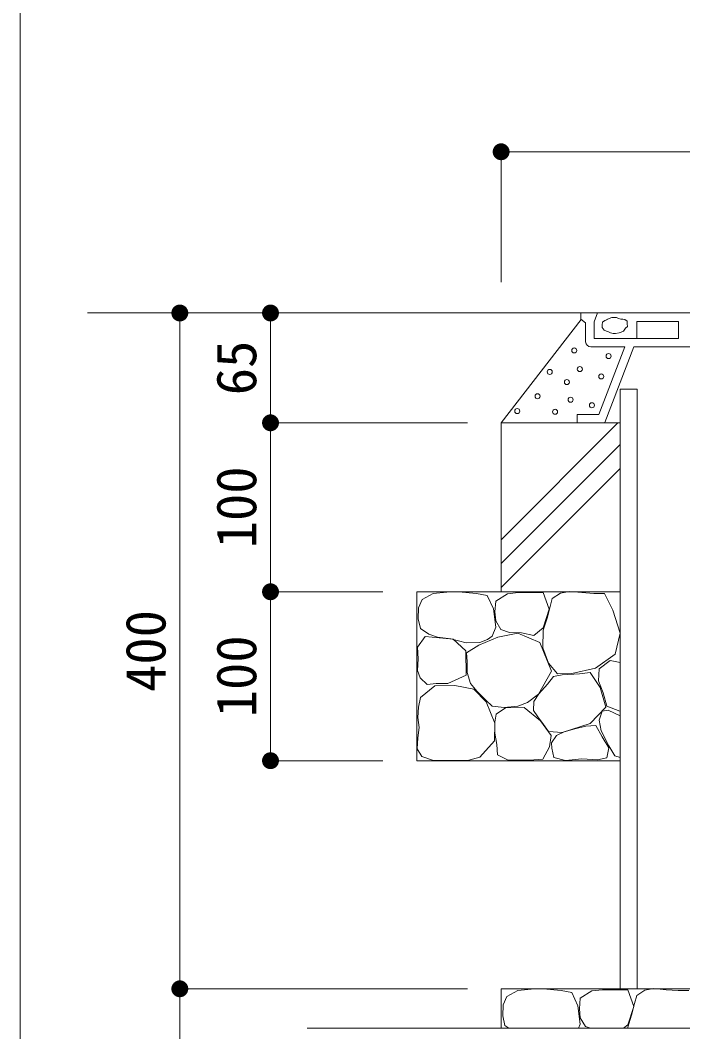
# Model space of a CAD drawing. Units: millimetres on the paper, scale 1:10. Extents: x 11 to 285, y 9 to 196.
# Drawn here: x 10.8 to 50, y 86.2 to 146.1 of the extents above; entities that cross this region are included whole.
import ezdxf
from ezdxf.enums import TextEntityAlignment as Align

# ---------------------------------------------------------------- set-up
doc = ezdxf.new("R2010")
doc.units = ezdxf.units.MM
doc.linetypes.add('USER1', pattern=[100, 75, -25])
for name, color, linetype, lineweight in [('ハッチ', 4, 'Continuous', 13), ('寸法', 1, 'Continuous', 13), ('本体', 7, 'Continuous', 13)]:
    doc.layers.add(name, color=color, linetype=linetype, lineweight=lineweight)
doc.styles.add('ＭＳ ゴシック', font='')
doc.styles.get('ＭＳ ゴシック').set_extended_font_data('MS Gothic')

# ---------------------------------------------------------------- blocks, each defined once
blk = doc.blocks.new('filled_dot')
at = {"color": 0, "linetype": 'Continuous', "lineweight": -2, "const_width": 1.25}
blk.add_lwpolyline([(-0.625, 0, 1), (0.625, 0, 1)], format="xyb", close=True, dxfattribs=at)

msp = doc.modelspace()

# ---------------------------------------------------------------- linework, layer by layer
at = {"layer": 'ハッチ', "color": 1}
for p, q in [((20.237, 88.793), (20.237, 128.793)), ((35.256, 128.793), (20.237, 128.793)), ((20.237, 88.793), (20.237, 78.793)), ((37.256, 88.793), (20.237, 88.793)), ((37.256, 88.793), (20.237, 88.793))]:
    msp.add_line(p, q, dxfattribs=at)
at = {"layer": 'ハッチ'}
for p, q in [((39.27, 115.39), (46.172, 122.293)), ((39.27, 113.976), (46.301, 121.007)), ((39.27, 112.562), (46.301, 119.593)), ((34.585, 111.828), (35.237, 112.197)), ((35.237, 112.197), (36.042, 112.263)), ((36.042, 112.263), (36.738, 112.284)), ((36.738, 112.284), (37.803, 112.197)), ((37.803, 112.197), (38.434, 112.067)), ((38.434, 112.067), (38.804, 111.285)), ((38.939, 111.734), (39.623, 112.164)), ((39.623, 112.164), (40.255, 112.24)), ((40.255, 112.24), (41.749, 112.24)), ((41.749, 112.24), (42.103, 111.253)), ((42.28, 111.886), (42.761, 112.214)), ((42.761, 112.214), (43.293, 112.316)), ((43.293, 112.316), (44.027, 112.24)), ((44.027, 112.24), (44.735, 112.189)), ((44.735, 112.189), (45.368, 112.189)), ((45.368, 112.189), (45.874, 111.203)), ((34.367, 111.35), (34.585, 111.828)), ((38.889, 111.102), (38.939, 111.734)), ((41.977, 110.722), (42.154, 111.43)), ((42.154, 111.43), (42.28, 111.886)), ((34.346, 110.698), (34.367, 111.35)), ((38.804, 111.285), (38.934, 110.198)), ((38.939, 110.57), (38.889, 111.102)), ((42.103, 111.253), (41.749, 110.166)), ((45.874, 111.203), (46.305, 109.837)), ((34.476, 110.111), (34.346, 110.698)), ((38.934, 110.198), (38.717, 109.655)), ((39.243, 110.065), (38.939, 110.57)), ((41.749, 110.166), (41.192, 109.71)), ((41.749, 110.014), (41.977, 110.722)), ((34.313, 109.016), (34.751, 109.641)), ((34.976, 109.785), (34.476, 110.111)), ((34.751, 109.641), (36.409, 109.485)), ((35.498, 109.612), (34.976, 109.785)), ((36.281, 109.503), (35.498, 109.612)), ((37.926, 109.123), (39.057, 109.599)), ((38.717, 109.655), (38.456, 109.459)), ((39.057, 109.599), (40.248, 109.837)), ((39.749, 109.888), (39.243, 110.065)), ((40.458, 109.862), (39.749, 109.888)), ((40.248, 109.837), (41.546, 109.281)), ((41.192, 109.71), (40.458, 109.862)), ((41.723, 108.977), (41.749, 110.014)), ((46.305, 109.837), (46.001, 108.598)), ((34.344, 108.329), (34.313, 109.016)), ((37.195, 109.264), (36.281, 109.503)), ((36.409, 109.485), (37.159, 108.797)), ((37.999, 109.286), (37.195, 109.264)), ((37.211, 108.677), (37.926, 109.123)), ((38.456, 109.459), (37.999, 109.286)), ((41.546, 109.281), (42.23, 107.586)), ((42.053, 108.067), (41.723, 108.977)), ((37.159, 108.797), (37.19, 107.36)), ((37.241, 108.171), (37.211, 108.677)), ((46.001, 108.598), (44.837, 107.763)), ((34.313, 107.641), (34.344, 108.329)), ((37.241, 107.516), (37.241, 108.171)), ((42.584, 107.434), (42.053, 108.067)), ((45.712, 108.219), (45.054, 107.74)), ((46.301, 108.101), (45.712, 108.219)), ((34.47, 107.203), (34.313, 107.641)), ((34.876, 106.797), (34.47, 107.203)), ((37.19, 107.36), (36.096, 106.86)), ((37.449, 106.862), (37.241, 107.516)), ((42.23, 107.586), (41.469, 106.237)), ((42.002, 106.827), (42.356, 107.283)), ((42.356, 107.283), (42.862, 107.384)), ((43.445, 107.46), (42.584, 107.434)), ((42.862, 107.384), (43.9, 107.434)), ((44.837, 107.763), (43.445, 107.46)), ((43.9, 107.434), (44.533, 107.51)), ((44.533, 107.51), (45.115, 106.625)), ((45.054, 107.74), (45.024, 107.023)), ((34.476, 106.034), (35.325, 106.728)), ((35.408, 106.86), (34.876, 106.797)), ((35.325, 106.728), (36.51, 106.754)), ((36.096, 106.86), (35.408, 106.86)), ((36.51, 106.754), (37.643, 106.522)), ((37.836, 106.386), (37.449, 106.862)), ((41.496, 106.246), (42.002, 106.827)), ((45.024, 107.023), (45.293, 106.306)), ((45.115, 106.625), (45.444, 105.462)), ((34.373, 105.468), (34.476, 106.034)), ((37.643, 106.522), (38.363, 105.776)), ((38.342, 105.88), (37.836, 106.386)), ((41.469, 106.237), (40.814, 105.731)), ((41.192, 105.79), (41.496, 106.246)), ((45.293, 106.306), (45.503, 105.53)), ((34.321, 104.85), (34.373, 105.468)), ((38.729, 105.523), (38.342, 105.88)), ((38.363, 105.776), (38.878, 104.516)), ((39.444, 105.434), (38.729, 105.523)), ((38.971, 105.046), (39.507, 105.419)), ((40.248, 105.523), (39.444, 105.434)), ((39.507, 105.419), (40.627, 105.442)), ((40.814, 105.731), (40.248, 105.523)), ((40.627, 105.442), (41.584, 104.65)), ((41.167, 105.259), (41.192, 105.79)), ((45.444, 105.462), (44.533, 104.5)), ((45.503, 105.53), (46.28, 105.231)), ((34.398, 104.258), (34.321, 104.85)), ((38.877, 104.58), (38.971, 105.046)), ((41.42, 104.88), (41.167, 105.259)), ((41.673, 104.576), (41.42, 104.88)), ((45.234, 105.231), (45.054, 104.693)), ((45.592, 105.291), (45.234, 105.231)), ((46.301, 104.947), (45.592, 105.291)), ((46.28, 105.231), (46.301, 105.237)), ((34.321, 103.641), (34.398, 104.258)), ((38.878, 104.516), (38.853, 103.461)), ((38.877, 103.927), (38.877, 104.58)), ((41.584, 104.65), (42.214, 103.787)), ((42.053, 104.02), (41.673, 104.576)), ((44.533, 104.5), (42.862, 103.969)), ((42.994, 103.996), (43.616, 104.187)), ((43.616, 104.187), (44.262, 104.33)), ((44.262, 104.33), (44.86, 104.378)), ((44.86, 104.378), (45.242, 103.709)), ((45.054, 104.693), (45.174, 104.066)), ((34.295, 102.998), (34.321, 103.641)), ((38.994, 103.25), (38.877, 103.927)), ((42.862, 103.969), (42.053, 104.02)), ((42.214, 103.787), (42.121, 103.111)), ((42.229, 103.35), (42.54, 103.781)), ((42.54, 103.781), (42.994, 103.996)), ((45.174, 104.066), (45.622, 103.169)), ((45.242, 103.709), (45.625, 103.064)), ((34.553, 102.535), (34.295, 102.998)), ((38.853, 103.461), (38.003, 102.509)), ((39.041, 102.644), (38.994, 103.25)), ((42.121, 103.111), (41.724, 102.388)), ((42.253, 103.04), (42.229, 103.35)), ((42.372, 102.49), (42.253, 103.04)), ((45.625, 103.064), (45.505, 102.466)), ((45.622, 103.169), (45.981, 102.572)), ((35.197, 102.329), (34.553, 102.535)), ((38.003, 102.509), (37.334, 102.329)), ((39.624, 102.341), (39.041, 102.644)), ((41.724, 102.388), (40.907, 102.318)), ((43.066, 102.299), (42.372, 102.49)), ((44.022, 102.394), (43.066, 102.299)), ((44.955, 102.347), (44.022, 102.394)), ((45.505, 102.466), (44.955, 102.347)), ((45.981, 102.572), (46.301, 102.492)), ((36.329, 102.303), (35.197, 102.329)), ((37.334, 102.329), (36.329, 102.303)), ((40.907, 102.318), (39.624, 102.341)), ((39.585, 88.328), (40.237, 88.697)), ((40.237, 88.697), (41.042, 88.763)), ((41.042, 88.763), (41.738, 88.784)), ((41.738, 88.784), (42.804, 88.697)), ((42.804, 88.697), (43.434, 88.567)), ((43.939, 88.234), (44.623, 88.664)), ((44.623, 88.664), (45.255, 88.74)), ((45.255, 88.74), (46.749, 88.74)), ((46.749, 88.74), (47.103, 87.753)), ((47.28, 88.386), (47.761, 88.714)), ((47.761, 88.714), (48.293, 88.816)), ((48.293, 88.816), (49.027, 88.74)), ((49.027, 88.74), (49.735, 88.689)), ((49.735, 88.689), (50.368, 88.689)), ((39.368, 87.85), (39.585, 88.328)), ((43.434, 88.567), (43.804, 87.785)), ((43.889, 87.602), (43.939, 88.234)), ((47.154, 87.93), (47.28, 88.386)), ((39.346, 87.198), (39.368, 87.85)), ((43.804, 87.785), (43.934, 86.698)), ((43.939, 87.07), (43.889, 87.602)), ((47.103, 87.753), (46.749, 86.666)), ((46.977, 87.222), (47.154, 87.93)), ((39.476, 86.611), (39.346, 87.198)), ((44.243, 86.565), (43.939, 87.07)), ((46.749, 86.514), (46.977, 87.222)), ((39.71, 86.459), (39.476, 86.611)), ((43.934, 86.698), (43.839, 86.459)), ((44.544, 86.459), (44.243, 86.565)), ((46.749, 86.666), (46.496, 86.459)), ((46.747, 86.459), (46.749, 86.514))]:
    msp.add_line(p, q, dxfattribs=at)
for centre in [(43.586, 126.575), (45.619, 126.245), (42.13, 125.305), (43.915, 125.476), (45.18, 125.036), (43.146, 124.706), (41.41, 123.865), (43.366, 123.662), (44.63, 123.332), (40.21, 122.985), (42.45, 122.945)]:
    msp.add_circle(centre, 0.15, dxfattribs=at)
at = {"layer": '寸法'}
for p, q in [((39.256, 138.336), (69.253, 138.336)), ((39.256, 130.62), (39.256, 138.336)), ((25.605, 128.793), (25.605, 122.293)), ((37.256, 128.793), (25.605, 128.793)), ((37.256, 122.293), (25.605, 122.293)), ((25.605, 122.293), (25.605, 112.293)), ((31.046, 122.293), (25.605, 122.293)), ((32.256, 112.293), (25.605, 112.293)), ((25.605, 112.293), (25.605, 102.293)), ((32.256, 112.293), (25.605, 112.293)), ((32.256, 102.293), (25.605, 102.293))]:
    msp.add_line(p, q, dxfattribs=at)
at = {"layer": '本体', "color": 6}
msp.add_line((10.791, 190.575), (10.791, 9.393), dxfattribs=at)
at = {"layer": '本体'}
for p, q in [((14.776, 128.793), (59.542, 128.793)), ((43.97, 128.793), (43.97, 128.424)), ((44.952, 128.793), (44.756, 128.271)), ((43.99, 128.41), (39.256, 122.293)), ((43.97, 128.424), (44.256, 128.22)), ((44.256, 127.093), (44.256, 128.22)), ((44.756, 128.271), (44.756, 127.293)), ((45.263, 128.248), (45.232, 128.091)), ((45.389, 128.343), (45.263, 128.248)), ((45.547, 128.406), (45.389, 128.343)), ((45.515, 128.406), (45.484, 128.374)), ((45.641, 128.469), (45.515, 128.406)), ((45.799, 128.532), (45.641, 128.469)), ((45.925, 128.532), (45.799, 128.532)), ((46.082, 128.532), (45.925, 128.532)), ((46.208, 128.469), (46.082, 128.532)), ((46.334, 128.437), (46.208, 128.469)), ((46.46, 128.437), (46.334, 128.437)), ((46.586, 128.406), (46.46, 128.437)), ((46.712, 128.311), (46.586, 128.406)), ((46.712, 128.154), (46.712, 128.311)), ((46.744, 127.996), (46.712, 128.154)), ((47.279, 128.293), (49.756, 128.293)), ((47.279, 128.293), (47.279, 127.293)), ((49.756, 127.293), (49.756, 128.293)), ((45.232, 128.091), (45.232, 127.933)), ((45.232, 127.933), (45.358, 127.776)), ((45.358, 127.776), (45.484, 127.713)), ((45.484, 127.713), (45.61, 127.681)), ((45.61, 127.681), (45.736, 127.618)), ((45.736, 127.618), (45.893, 127.587)), ((45.893, 127.587), (46.019, 127.587)), ((46.019, 127.587), (46.24, 127.618)), ((46.24, 127.618), (46.366, 127.65)), ((46.366, 127.65), (46.492, 127.713)), ((46.492, 127.713), (46.618, 127.902)), ((46.618, 127.902), (46.744, 127.996)), ((44.756, 127.293), (49.756, 127.293)), ((44.556, 126.793), (46.569, 126.793)), ((46.569, 126.793), (45.037, 122.793)), ((47.104, 126.793), (45.391, 122.318)), ((46.323, 126.793), (46.569, 126.793)), ((47.104, 126.793), (51.352, 126.793)), ((46.301, 124.293), (46.301, 88.793)), ((47.301, 124.293), (46.301, 124.293)), ((46.301, 124.293), (47.301, 124.293)), ((47.301, 124.293), (47.301, 88.793)), ((45.037, 122.793), (43.753, 122.793)), ((43.753, 122.793), (43.753, 122.318)), ((39.256, 122.293), (39.256, 112.293)), ((39.256, 122.293), (46.25, 122.293)), ((39.306, 122.293), (46.301, 122.293)), ((34.256, 112.293), (34.256, 102.293)), ((34.256, 112.293), (46.301, 112.293)), ((34.256, 102.293), (46.301, 102.293)), ((39.256, 88.793), (69.256, 88.793)), ((39.256, 88.793), (39.256, 86.459))]:
    msp.add_line(p, q, dxfattribs=at)
at = {"layer": '本体', "linetype": 'USER1'}
msp.add_line((27.768, 86.459), (51.184, 86.459), dxfattribs=at)
at = {"layer": '本体'}
msp.add_arc((44.556, 127.093), 0.3, 180, 270, dxfattribs=at)

# ---------------------------------------------------------------- block references
at = {"layer": 'ハッチ', "color": 1, "xscale": 0.4, "yscale": 0.4}
for p, rotation in [((20.237, 128.793), 270), ((20.237, 88.793), 270), ((20.237, 88.793), 90)]:
    msp.add_blockref('filled_dot', p, dxfattribs=dict(at, rotation=rotation))
at = {"layer": '寸法', "xscale": 0.4, "yscale": 0.4}
msp.add_blockref('filled_dot', (39.256, 138.336), dxfattribs=at)
for p, rotation in [((25.605, 128.793), 270), ((25.605, 122.293), 90), ((25.605, 122.293), 270), ((25.605, 112.293), 90), ((25.605, 112.293), 270), ((25.605, 102.293), 90)]:
    msp.add_blockref('filled_dot', p, dxfattribs=dict(at, rotation=rotation))

# ---------------------------------------------------------------- texts
at = {"layer": 'ハッチ', "color": 1, "style": 'ＭＳ ゴシック'}
msp.add_text('400', height=2.374, rotation=90, dxfattribs=at).set_placement((20.106, 106.365), align=Align.BOTTOM_LEFT)
at = {"layer": '寸法', "style": 'ＭＳ ゴシック'}
for s, p in [('65', (25.474, 123.924)), ('100', (25.474, 114.865)), ('100', (25.474, 104.865))]:
    msp.add_text(s, height=2.374, rotation=90, dxfattribs=at).set_placement(p, align=Align.BOTTOM_LEFT)

doc.saveas('drawing.dxf')
